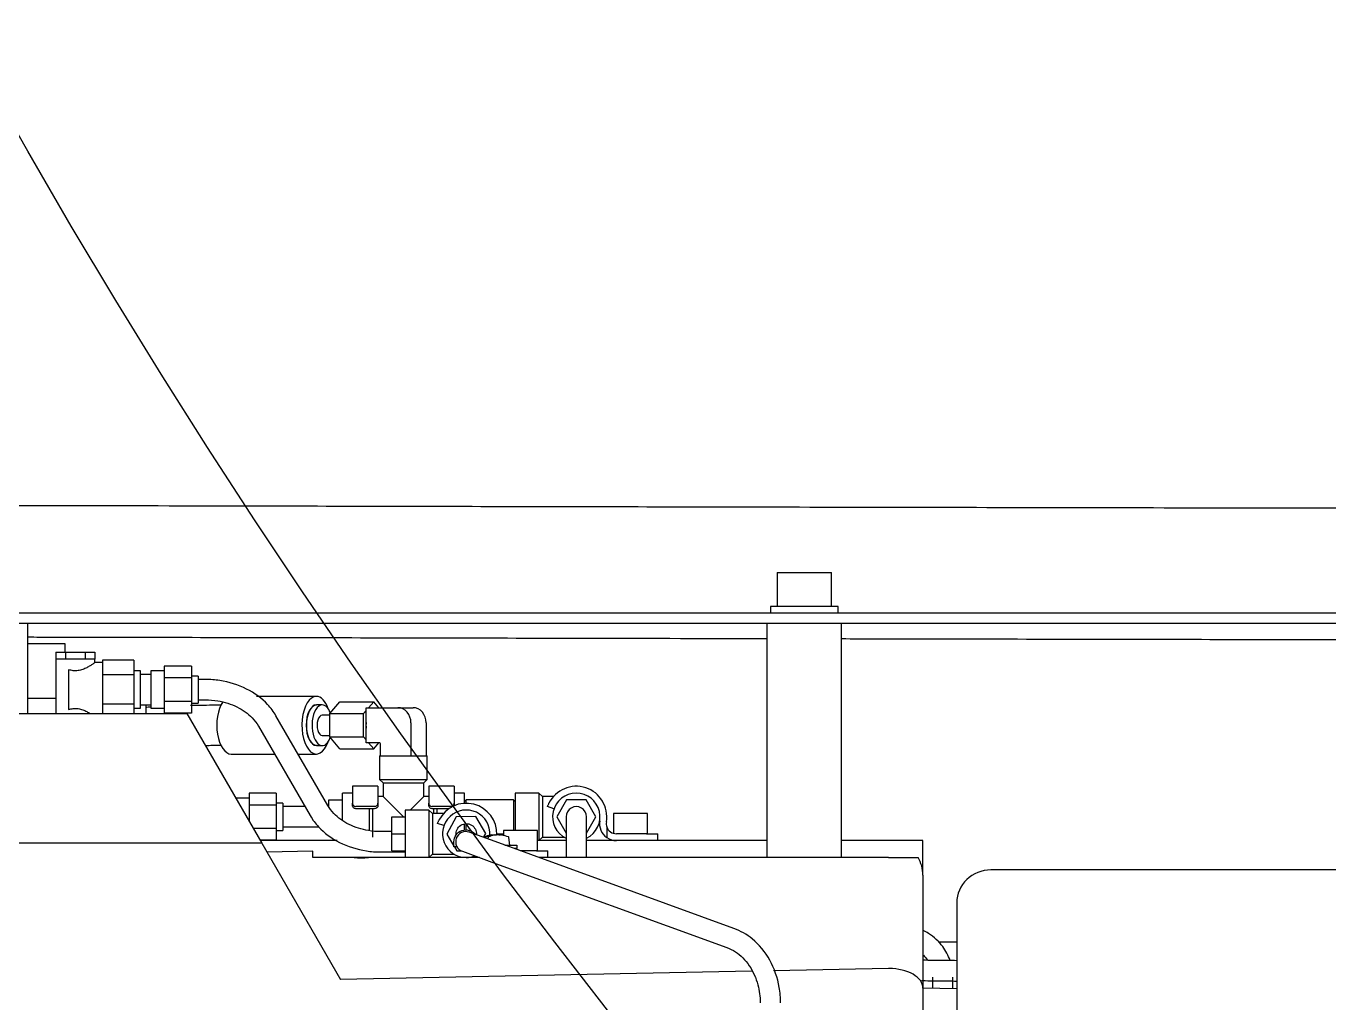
# Model space of a CAD drawing. Header units: millimetres. Extents: x 10462777 to 22643323, y 453826 to 1389191.
# Drawn here: x 11267407 to 11267779.2, y 578467.4 to 578746.3 of the extents above; entities that cross this region are included whole.
import ezdxf

# ---------------------------------------------------------------- set-up
doc = ezdxf.new("R2010")
doc.units = ezdxf.units.MM
doc.header["$LTSCALE"] = 200
doc.header["$MEASUREMENT"] = 0
doc.linetypes.add('CENTER', pattern=[2, 1.25, -0.25, 0.25, -0.25])
doc.linetypes.add('PHANTOM', pattern=[2.5, 1.25, -0.25, 0.25, -0.25, 0.25, -0.25])
doc.layers.add('1', color=1, linetype='CENTER')
doc.layers.add('11', color=6, linetype='PHANTOM')
doc.layers.add('LAYOUT', color=8, linetype='CONTINUOUS', lineweight=25)

# ---------------------------------------------------------------- blocks, each defined once
blk = doc.blocks.new('r710ic')
at = {"layer": 'LAYOUT', "color": 3}
blk.add_circle((272041.37, 104232.63), 2050.12, dxfattribs=at)

msp = doc.modelspace()

# ---------------------------------------------------------------- linework, layer by layer
at = {"layer": '1', "color": 252, "linetype": 'Continuous'}
for p, q in [((11267798.81484, 578578.65408), (11267319.45647, 578578.65408)), ((11267798.81484, 578575.74888), (11267319.45647, 578575.74888)), ((11267407.58094, 578550.08516), (11267407.58094, 578575.74888)), ((11267618.6923, 578575.74888), (11267618.6923, 578508.93055)), ((11267639.99711, 578508.93055), (11267639.99711, 578575.74888)), ((11267458.2919, 578559.77027), (11267456.22028, 578559.77027)), ((11267407.57955, 578554.44407), (11267415.54676, 578554.44407)), ((11267456.22028, 578553.95987), (11267458.2919, 578553.95987)), ((11267441.36232, 578550.08572), (11267441.36232, 578552.50702)), ((11267473.39913, 578546.47685), (11267473.3992, 578546.47671)), ((11267473.3992, 578546.47671), (11267488.18918, 578520.90828)), ((11267473.3992, 578546.47671), (11267473.41806, 578546.44557)), ((11267493.21875, 578523.81762), (11267478.42877, 578549.38605)), ((11267486.71599, 578523.45524), (11267480.43065, 578523.45524)), ((11267493.52433, 578523.45524), (11267493.49404, 578523.45524)), ((11267561.3127, 578520.54428), (11267561.32531, 578514.18303)), ((11267567.13571, 578514.19455), (11267567.12309, 578520.5558)), ((11267480.43065, 578517.64484), (11267490.63648, 578517.64484)), ((11267511.4831, 578516.33446), (11267508.32605, 578516.33446)), ((11267542.07314, 578513.10325), (11267533.6632, 578516.15973)), ((11267609.2437, 578488.69104), (11267542.07314, 578513.10325)), ((11267561.31269, 578514.42545), (11267561.31269, 578513.77124)), ((11267561.32531, 578514.18303), (11267561.33573, 578508.92876)), ((11267567.14615, 578508.92911), (11267567.13571, 578514.19455)), ((11267508.32605, 578510.52406), (11267515.35655, 578510.52406)), ((11267531.6785, 578510.69879), (11267540.08844, 578507.64232)), ((11267540.08844, 578507.64232), (11267607.259, 578483.23011)), ((11268292.69921, 578505.37763), (11267682.60675, 578505.37763)), ((11267672.92274, 578496.0236), (11267672.92274, 578394.22498)), ((11267607.2296, 578483.24143), (11267607.25896, 578483.23013)), ((11267672.92732, 578484.71918), (11267667.59158, 578484.71918)), ((11267665.9618, 578474.79707), (11267665.95513, 578471.64061)), ((11267671.76534, 578471.54015), (11267671.77219, 578474.78481))]:
    msp.add_line(p, q, dxfattribs=at)
at = {"layer": '1', "color": 15, "linetype": 'Continuous'}
for p, q in [((11267309.77246, 578550.08626), (11267452.9861, 578550.08626)), ((11267452.9861, 578550.08626), (11267474.40059, 578512.99528)), ((11267474.40059, 578512.99528), (11267309.77246, 578512.99528)), ((11267495.86328, 578513.77123), (11267473.95279, 578513.77123)), ((11267474.40059, 578512.99528), (11267496.87059, 578474.0761)), ((11267561.32434, 578513.77123), (11267553.12168, 578513.77123)), ((11267618.68957, 578513.77123), (11267567.13331, 578513.77123)), ((11267663.23873, 578513.77123), (11267639.99727, 578513.77123)), ((11267663.23873, 578504.08723), (11267663.23873, 578513.77123)), ((11267488.9266, 578510.7286), (11267475.84113, 578510.5002)), ((11267488.9266, 578508.92923), (11267488.9266, 578510.7286)), ((11267500.73477, 578508.92923), (11267488.9266, 578508.92923)), ((11267504.82748, 578508.92923), (11267500.73565, 578508.92923)), ((11267536.54858, 578508.92923), (11267504.82656, 578508.92923)), ((11267653.38572, 578508.92923), (11267553.55861, 578508.92923)), ((11267653.38572, 578508.92923), (11267661.84054, 578508.92923)), ((11267663.23873, 578503.91664), (11267663.23873, 578504.08723)), ((11267663.23873, 578503.91672), (11267663.23873, 578471.64136)), ((11267614.35231, 578476.44399), (11267496.87059, 578474.0761)), ((11267653.38572, 578477.23073), (11267620.54688, 578476.56885)), ((11267663.23873, 578471.69001), (11267672.92341, 578471.52096)), ((11267663.23873, 578471.64136), (11267663.23873, 578305.08295))]:
    msp.add_line(p, q, dxfattribs=at)
at = {"layer": '1', "color": 60, "linetype": 'Continuous'}
for p, q in [((11267504.18009, 578547.52142), (11267504.18009, 578551.70833)), ((11267504.18009, 578551.70833), (11267513.21665, 578551.70833)), ((11267513.21665, 578551.70833), (11267517.57445, 578551.70833)), ((11267504.18009, 578545.87229), (11267504.18009, 578547.52142)), ((11267504.18009, 578541.68539), (11267504.18009, 578545.87229)), ((11267516.99062, 578547.35053), (11267516.99062, 578537.98125)), ((11267521.34842, 578547.35053), (11267521.34842, 578537.98125)), ((11267507.89116, 578541.68539), (11267504.18009, 578541.68539)), ((11267508.31049, 578537.98125), (11267508.31049, 578541.20119))]:
    msp.add_line(p, q, dxfattribs=at)
at = {"layer": '1', "color": 252, "linetype": 'Continuous'}
for centre, start, end in [((11267564.21789, 578520.55004), 0, 180.1125297), ((11267532.67085, 578513.42926), 70.0312165, 250.0255259)]:
    msp.add_arc(centre, 2.9052, start, end, dxfattribs=at)
at = {"layer": '1', "color": 15, "linetype": 'Continuous'}
msp.add_arc((11267653.55472, 578503.91672), 9.68401, 0, 31.1718966, dxfattribs=at)
at = {"layer": '1', "color": 60, "linetype": 'Continuous'}
for centre, major_axis, ratio, start_param, end_param in [((11267513.21665, 578547.35053), (0, -4.3578), 0.866025404, 1.570796327, 3.141592654), ((11267517.57445, 578547.35053), (0, 4.3578), 0.866025404, 4.71238898, 6.283185307), ((11267506.35899, 578546.69686), (0, 4.43513), 0.5, 1.383791355, 1.757801299), ((11267507.89116, 578541.20119), (0, 0.4842), 0.866025404, 4.71238898, 6.283185307)]:
    msp.add_ellipse(centre, major_axis=major_axis, ratio=ratio, start_param=start_param, end_param=end_param, dxfattribs=at)
at = {"layer": '1', "color": 15, "linetype": 'Continuous'}
for centre, major_axis, ratio, start_param, end_param in [((11267503.45261, 578520.05549), (19.36507, 0.58529), 0.576998777, 4.554160734, 4.765950585), ((11267653.55472, 578466.0503), (0, 11.18213), 0.866025404, 0, 0.017453293), ((11267653.55472, 578471.64136), (9.68401, 0), 0.577350269, 0, 1.570796327)]:
    msp.add_ellipse(centre, major_axis=major_axis, ratio=ratio, start_param=start_param, end_param=end_param, dxfattribs=at)
at = {"layer": '1', "color": 252, "linetype": 'Continuous'}
msp.add_ellipse((11267682.60675, 578496.0236), major_axis=(-9.68401, 0), ratio=0.965925826, start_param=4.71238898, end_param=6.283185307, dxfattribs=at)
for points, knots in [([(11267478.42877, 578549.38605), (11267477.74708, 578550.54936), (11267475.55226, 578553.51095), (11267470.25435, 578557.43824), (11267463.74769, 578559.46604), (11267459.67959, 578559.76816), (11267458.2919, 578559.77027)], [0, 0, 0, 0, 0.182712509, 0.504772761, 0.83535933, 1, 1, 1, 1]), ([(11267458.2919, 578553.95987), (11267459.48542, 578553.95623), (11267462.61366, 578553.70551), (11267467.52623, 578552.1554), (11267471.36666, 578549.35408), (11267472.91577, 578547.31435), (11267473.3992, 578546.47671)], [0, 0, 0, 0, 0.181873419, 0.492879064, 0.807005289, 1, 1, 1, 1]), ([(11267508.32605, 578516.33446), (11267507.13253, 578516.3381), (11267504.00429, 578516.58881), (11267499.09172, 578518.13893), (11267495.2513, 578520.94025), (11267493.70218, 578522.97997), (11267493.21875, 578523.81762)], [0, 0, 0, 0, 0.181873419, 0.492879064, 0.807005289, 1, 1, 1, 1]), ([(11267488.18918, 578520.90828), (11267488.87087, 578519.74497), (11267491.06569, 578516.78338), (11267496.36361, 578512.85609), (11267502.87026, 578510.82828), (11267506.93836, 578510.52617), (11267508.32605, 578510.52406)], [0, 0, 0, 0, 0.182712509, 0.504772761, 0.83535933, 1, 1, 1, 1]), ([(11267622.5659, 578467.41278), (11267622.5628, 578468.9319), (11267622.20461, 578473.15781), (11267619.8848, 578479.90139), (11267615.07344, 578485.73742), (11267611.1738, 578487.96337), (11267609.2437, 578488.69104)], [0, 0, 0, 0, 0.159948176, 0.458224431, 0.758817167, 1, 1, 1, 1]), ([(11267670.97485, 578479.5526), (11267670.49138, 578480.94448), (11267668.91227, 578483.95712), (11267665.98677, 578486.65688), (11267663.83381, 578487.8319), (11267663.3212, 578488.07584)], [0, 0, 0, 0, 0.379542237, 0.856231534, 1, 1, 1, 1]), ([(11267607.259, 578483.23011), (11267608.11036, 578482.92113), (11267610.43734, 578481.74809), (11267613.86176, 578478.36785), (11267616.26703, 578472.97893), (11267616.74081, 578469.21981), (11267616.7555, 578467.41278)], [0, 0, 0, 0, 0.159744598, 0.461255196, 0.756569453, 1, 1, 1, 1]), ([(11267672.82815, 578479.47289), (11267672.04083, 578479.48236), (11267670.04068, 578479.50642), (11267666.94201, 578479.54369), (11267664.59571, 578479.57191), (11267663.42444, 578479.586), (11267663.17552, 578479.58899)], [0, 0, 0, 0, 0.2139243, 0.554482339, 0.902260651, 1, 1, 1, 1]), ([(11267663.35634, 578481.0472), (11267663.79375, 578480.61062), (11267664.19458, 578480.11841), (11267664.53817, 578479.58977), (11267664.54685, 578479.57632)], [0, 0, 0, 0, 0.97461763, 1, 1, 1, 1]), ([(11267662.81218, 578473.78254), (11267663.15197, 578473.77845), (11267664.4111, 578473.76331), (11267666.87422, 578473.73368), (11267669.99326, 578473.69617), (11267672.01613, 578473.67184), (11267672.82669, 578473.66209)], [0, 0, 0, 0, 0.131086776, 0.463758597, 0.789523732, 1, 1, 1, 1])]:
    msp.add_open_spline(points, degree=3, knots=knots, dxfattribs=at)
at = {"layer": '11', "color": 60, "linetype": 'Continuous'}
for p, q in [((11267621.5975, 578590.27489), (11267621.5975, 578580.59089)), ((11267621.5975, 578590.27489), (11267637.09191, 578590.27489)), ((11267637.09191, 578580.59089), (11267637.09191, 578590.27489)), ((11267619.6607, 578580.59089), (11267619.6607, 578578.65408)), ((11267624.04809, 578580.59089), (11267619.6607, 578580.59089)), ((11267639.02871, 578580.59089), (11267624.04809, 578580.59089)), ((11267639.02871, 578578.65408), (11267639.02871, 578580.59089)), ((11267418.19718, 578569.93848), (11267407.57915, 578569.93848)), ((11267418.19718, 578567.51748), (11267418.19718, 578569.93848)), ((11267415.54748, 578567.51748), (11267415.54748, 578565.58067)), ((11267415.54748, 578567.51748), (11267418.34301, 578567.51748)), ((11267415.54748, 578565.58067), (11267415.54748, 578550.08634)), ((11267418.34301, 578565.58067), (11267415.54748, 578565.58067)), ((11267418.34301, 578567.51748), (11267418.34301, 578565.58067)), ((11267418.34301, 578567.51748), (11267423.93408, 578567.51748)), ((11267423.93408, 578565.58067), (11267418.34301, 578565.58067)), ((11267423.93408, 578567.51748), (11267426.72961, 578567.51748)), ((11267423.93408, 578567.51748), (11267423.93408, 578565.58067)), ((11267426.72961, 578565.58067), (11267423.93408, 578565.58067)), ((11267428.88575, 578564.61227), (11267426.72876, 578564.61227)), ((11267426.72961, 578567.51748), (11267426.72961, 578565.58067)), ((11267426.72961, 578564.61167), (11267426.72961, 578565.58067)), ((11267437.8207, 578565.25166), (11267428.88575, 578565.25166)), ((11267428.88575, 578565.25166), (11267428.88575, 578564.50297)), ((11267428.88575, 578564.50297), (11267428.88575, 578561.80706)), ((11267437.8207, 578565.25166), (11267437.8207, 578561.05837)), ((11267419.20174, 578562.56686), (11267419.20174, 578551.16328)), ((11267428.88575, 578561.80706), (11267428.88575, 578561.05837)), ((11267437.8207, 578561.05837), (11267428.88575, 578561.05837)), ((11267428.88575, 578561.05837), (11267428.88575, 578559.56098)), ((11267439.7575, 578562.19127), (11267437.8207, 578562.19127)), ((11267437.8207, 578561.05837), (11267437.8207, 578552.67177)), ((11267439.7575, 578551.53886), (11267439.7575, 578562.19127)), ((11267442.66271, 578561.22287), (11267439.7575, 578561.22287)), ((11267446.53631, 578562.19127), (11267442.66271, 578562.19127)), ((11267442.66271, 578562.19127), (11267442.66271, 578551.53886)), ((11267454.28351, 578563.57434), (11267446.53631, 578563.57434)), ((11267446.53631, 578563.57434), (11267446.53631, 578560.21971)), ((11267454.28351, 578563.57434), (11267454.28351, 578560.21971)), ((11267428.88575, 578559.56098), (11267428.88575, 578554.16915)), ((11267446.53631, 578560.21971), (11267446.53631, 578553.51043)), ((11267454.28351, 578560.21971), (11267446.53631, 578560.21971)), ((11267456.22032, 578560.73867), (11267454.28351, 578560.73867)), ((11267454.28351, 578560.21971), (11267454.28351, 578553.51043)), ((11267456.22032, 578560.73867), (11267456.22032, 578552.99146)), ((11267428.88575, 578554.16915), (11267428.88575, 578552.67177)), ((11267454.28351, 578553.51043), (11267446.53631, 578553.51043)), ((11267446.53631, 578553.51043), (11267446.53631, 578550.15579)), ((11267454.28351, 578553.51043), (11267454.28351, 578550.15579)), ((11267489.9694, 578554.92827), (11267472.90737, 578554.92827)), ((11267493.80921, 578550.0515), (11267496.71441, 578553.40614)), ((11267496.71441, 578553.40614), (11267506.35899, 578553.40614)), ((11267504.88869, 578551.70837), (11267506.35899, 578553.40614)), ((11267507.8293, 578551.70837), (11267506.35899, 578553.40614)), ((11267437.8207, 578552.67177), (11267428.88575, 578552.67177)), ((11267428.88575, 578552.67177), (11267428.88575, 578551.92308)), ((11267428.88575, 578551.92308), (11267428.88575, 578550.08626)), ((11267437.8207, 578552.67177), (11267437.8207, 578550.08627)), ((11267437.8207, 578551.53886), (11267439.7575, 578551.53886)), ((11267439.7575, 578552.50726), (11267442.66271, 578552.50726)), ((11267442.66271, 578551.53886), (11267446.53631, 578551.53886)), ((11267454.28351, 578550.15579), (11267446.53631, 578550.15579)), ((11267454.28351, 578552.99146), (11267456.22032, 578552.99146)), ((11267491.64672, 578552.50726), (11267489.9694, 578552.50726)), ((11267489.97379, 578552.50726), (11267489.9694, 578552.50726)), ((11267491.65111, 578552.50726), (11267491.64672, 578552.50726)), ((11267493.8094, 578549.60206), (11267491.64672, 578549.60206)), ((11267493.80921, 578543.34222), (11267493.80921, 578550.0515)), ((11267493.80921, 578550.0515), (11267503.45379, 578550.0515)), ((11267503.45379, 578550.0515), (11267504.18014, 578550.89021)), ((11267503.45379, 578543.34222), (11267503.45379, 578550.0515)), ((11267491.64672, 578543.79166), (11267493.8094, 578543.79166)), ((11267496.71441, 578539.98758), (11267493.80921, 578543.34222)), ((11267493.80921, 578543.34222), (11267503.45379, 578543.34222)), ((11267504.18014, 578542.50351), (11267503.45379, 578543.34222)), ((11267465.64827, 578538.46545), (11267478.03304, 578538.46545)), ((11267484.74568, 578538.46545), (11267489.9694, 578538.46545)), ((11267489.9694, 578540.88645), (11267491.64672, 578540.88645)), ((11267496.71441, 578539.98758), (11267506.35899, 578539.98758)), ((11267506.35899, 578539.98758), (11267504.88869, 578541.68534)), ((11267506.35899, 578539.98758), (11267507.8293, 578541.68534)), ((11267508.05065, 578537.98125), (11267508.05065, 578531.20245)), ((11267508.05065, 578537.98125), (11267514.82946, 578537.98125)), ((11267514.82946, 578537.98125), (11267521.60826, 578537.98125)), ((11267521.60826, 578531.20245), (11267521.60826, 578537.98125)), ((11267508.05065, 578531.20245), (11267509.01905, 578530.23405)), ((11267508.05065, 578531.20245), (11267514.82946, 578531.20245)), ((11267514.82946, 578531.20245), (11267521.60826, 578531.20245)), ((11267520.63986, 578530.23405), (11267521.60826, 578531.20245)), ((11267470.74633, 578527.25932), (11267470.74633, 578523.90468)), ((11267478.49353, 578527.25932), (11267470.74633, 578527.25932)), ((11267478.49353, 578527.25932), (11267478.49353, 578523.90468)), ((11267500.30345, 578527.32884), (11267497.39824, 578527.32884)), ((11267497.39824, 578519.73213), (11267497.39824, 578527.32884)), ((11267507.56645, 578529.26565), (11267500.30345, 578529.26565)), ((11267500.30345, 578529.26565), (11267500.30345, 578524.42249)), ((11267507.56645, 578529.26565), (11267507.56645, 578524.42249)), ((11267509.01905, 578530.23405), (11267509.01905, 578526.36044)), ((11267509.01905, 578530.23405), (11267514.82946, 578530.23405)), ((11267514.82946, 578530.23405), (11267520.63986, 578530.23405)), ((11267520.63986, 578526.36044), (11267520.63986, 578530.23405)), ((11267529.35547, 578529.26565), (11267522.09246, 578529.26565)), ((11267522.09246, 578529.26565), (11267522.09246, 578524.42249)), ((11267532.26067, 578527.32884), (11267529.35535, 578527.32884)), ((11267529.35547, 578529.26565), (11267529.35547, 578524.42249)), ((11267532.26067, 578524.40804), (11267532.26067, 578527.32884)), ((11267553.56549, 578527.32884), (11267546.78668, 578527.32884)), ((11267546.78668, 578527.32884), (11267546.78668, 578516.67673)), ((11267554.53389, 578526.36044), (11267553.56549, 578527.32884)), ((11267553.56549, 578527.32884), (11267553.56549, 578513.77123)), ((11267470.74633, 578525.87624), (11267466.96381, 578525.87624)), ((11267470.74633, 578523.90468), (11267470.74633, 578519.32465)), ((11267478.49353, 578523.90468), (11267470.74633, 578523.90468)), ((11267480.43033, 578524.42364), (11267478.49353, 578524.42364)), ((11267478.49353, 578523.90468), (11267478.49353, 578517.1954)), ((11267480.43033, 578524.42364), (11267480.43033, 578516.67644)), ((11267493.52464, 578525.39204), (11267497.39824, 578525.39204)), ((11267493.52464, 578523.41507), (11267493.52464, 578525.39204)), ((11267500.30345, 578523.75475), (11267500.30345, 578524.42249)), ((11267509.01905, 578526.36044), (11267507.56645, 578526.36044)), ((11267507.56645, 578524.42249), (11267507.56645, 578523.75475)), ((11267509.01905, 578526.36044), (11267514.82946, 578520.55004)), ((11267520.63986, 578526.36044), (11267516.7665, 578522.48708)), ((11267522.09246, 578526.36044), (11267520.63986, 578526.36044)), ((11267522.09246, 578523.75475), (11267522.09246, 578524.42249)), ((11267529.35547, 578524.42249), (11267529.35547, 578523.75475)), ((11267557.72174, 578526.36044), (11267554.53389, 578526.36044)), ((11267554.53389, 578526.36044), (11267554.53389, 578514.73963)), ((11267561.42236, 578525.39204), (11267558.62683, 578520.55004)), ((11267567.01343, 578525.39204), (11267561.42236, 578525.39204)), ((11267569.80896, 578520.55004), (11267567.01343, 578525.39204)), ((11267506.59805, 578523.53095), (11267501.27185, 578523.53095)), ((11267506.59805, 578522.86853), (11267501.27185, 578522.86853)), ((11267505.14545, 578516.53654), (11267505.14545, 578522.86881)), ((11267506.11385, 578514.73963), (11267506.11385, 578522.86862)), ((11267511.48299, 578515.70804), (11267511.48299, 578520.55004)), ((11267511.48299, 578520.55004), (11267515.35659, 578520.55004)), ((11267522.13539, 578522.48684), (11267515.35659, 578522.48684)), ((11267515.35659, 578522.48684), (11267515.35659, 578508.92923)), ((11267523.10379, 578521.51844), (11267522.13539, 578522.48684)), ((11267522.13539, 578522.48684), (11267522.13539, 578508.92923)), ((11267528.38707, 578523.53095), (11267523.06086, 578523.53095)), ((11267527.81891, 578522.86853), (11267523.06086, 578522.86853)), ((11267526.29165, 578521.51844), (11267523.10379, 578521.51844)), ((11267523.10379, 578521.51844), (11267523.10379, 578509.89763)), ((11267523.54506, 578521.51866), (11267523.54506, 578522.86862)), ((11267524.51346, 578521.51902), (11267524.51346, 578522.86881)), ((11267529.90819, 578520.50051), (11267527.19759, 578515.61046)), ((11267535.4984, 578520.59809), (11267529.90819, 578520.50051)), ((11267538.37801, 578515.80561), (11267535.4984, 578520.59809)), ((11267557.8479, 578522.86853), (11267556.0279, 578523.53095)), ((11267558.62683, 578520.55004), (11267561.32194, 578515.88197)), ((11267567.13232, 578515.91397), (11267569.80896, 578520.55004)), ((11267574.8703, 578521.51844), (11267574.8703, 578515.82206)), ((11267575.98392, 578521.51844), (11267574.8703, 578521.51844)), ((11267584.55431, 578521.51844), (11267575.98392, 578521.51844)), ((11267584.55431, 578515.70804), (11267584.55431, 578521.51844)), ((11267478.49353, 578517.1954), (11267471.97571, 578517.1954)), ((11267478.49353, 578517.1954), (11267478.49353, 578513.84076)), ((11267478.49353, 578516.67644), (11267480.43033, 578516.67644)), ((11267526.41781, 578518.02652), (11267524.59781, 578518.68895)), ((11267532.26067, 578516.79335), (11267532.26067, 578518.56443)), ((11267543.44021, 578516.67644), (11267543.44021, 578515.23264)), ((11267544.55383, 578516.67644), (11267543.44021, 578516.67644)), ((11267553.12422, 578516.67644), (11267544.55383, 578516.67644)), ((11267553.12422, 578510.86603), (11267553.12422, 578516.67644)), ((11267572.9335, 578517.65512), (11267572.9335, 578514.6229)), ((11267478.49353, 578513.84076), (11267473.91251, 578513.84076)), ((11267511.48299, 578510.86603), (11267511.48299, 578515.70804)), ((11267511.48299, 578515.70804), (11267515.35659, 578515.70804)), ((11267527.19759, 578515.61046), (11267529.28144, 578512.14235)), ((11267529.28145, 578511.97666), (11267529.28145, 578513.42926)), ((11267537.75081, 578514.6741), (11267538.37801, 578515.80561)), ((11267538.91122, 578514.2524), (11267538.97365, 578514.2524)), ((11267539.95274, 578515.33966), (11267539.95274, 578515.15)), ((11267540.31301, 578515.25836), (11267540.31301, 578515.37394)), ((11267540.31302, 578515.29536), (11267540.34572, 578515.30004)), ((11267542.45991, 578515.37394), (11267542.45991, 578515.29546)), ((11267543.84056, 578512.46086), (11267547.19686, 578512.46086)), ((11267545.26006, 578512.46086), (11267544.97738, 578514.60808)), ((11267547.19686, 578512.46086), (11267547.19686, 578511.49246)), ((11267553.56549, 578513.77123), (11267554.53389, 578514.73963)), ((11267554.53389, 578514.73963), (11267560.7262, 578514.73963)), ((11267584.28076, 578515.70804), (11267575.67617, 578515.70804)), ((11267584.28076, 578515.70804), (11267587.50093, 578515.70804)), ((11267587.50093, 578513.77123), (11267587.50093, 578515.70804)), ((11267511.48299, 578510.86603), (11267515.35659, 578510.86603)), ((11267522.13539, 578508.92923), (11267523.10379, 578509.89763)), ((11267523.10379, 578509.89763), (11267529.29611, 578509.89763)), ((11267530.15487, 578511.97666), (11267529.28145, 578511.97666)), ((11267529.38096, 578511.97671), (11267530.0772, 578510.81798)), ((11267530.0772, 578510.81798), (11267531.3529, 578510.84025)), ((11267547.19686, 578511.49246), (11267546.50511, 578511.49246)), ((11267552.85066, 578510.86603), (11267548.22892, 578510.86603)), ((11267552.85066, 578510.86603), (11267556.07084, 578510.86603)), ((11267556.07084, 578508.92923), (11267556.07084, 578510.86603))]:
    msp.add_line(p, q, dxfattribs=at)
at = {"layer": '11', "color": 252, "linetype": 'Continuous'}
for p, q in [((11267532.74487, 578525.39204), (11267532.26067, 578524.90784)), ((11267546.30248, 578525.39204), (11267532.74487, 578525.39204)), ((11267532.74487, 578524.42326), (11267532.74487, 578525.39204)), ((11267546.78668, 578524.90784), (11267546.30248, 578525.39204)), ((11267546.30248, 578525.39204), (11267546.30248, 578520.55004)), ((11267546.30248, 578520.55004), (11267546.30248, 578516.67625)), ((11267532.74487, 578516.818), (11267532.74487, 578518.6131)), ((11267535.17994, 578515.70804), (11267535.69302, 578515.70804)), ((11267541.5033, 578515.70804), (11267543.44013, 578515.70804))]:
    msp.add_line(p, q, dxfattribs=at)
at = {"layer": '11', "color": 60, "linetype": 'Continuous'}
for centre, radius, start, end in [((11267564.21789, 578520.55004), 8.71561, 350.4059318, 153.6206298), ((11267564.21789, 578520.55004), 6.77881, 295.4868583, 244.7324794), ((11267532.7878, 578515.70804), 8.71561, 357.8551777, 153.6206298), ((11267532.7878, 578515.70804), 6.77881, 356.3775387, 270), ((11267575.67617, 578518.61324), 4.842, 170.4059318, 235.4982149), ((11267575.67617, 578518.61324), 2.9052, 170.4059318, 199.2562261), ((11267575.67617, 578518.61324), 2.9052, 199.2562261, 270), ((11267538.03557, 578514.57648), 0.2421, 111.7684775, 161.3224514), ((11267541.38646, 578506.18528), 9.27762, 100.5611991, 111.7684775), ((11267541.38646, 578506.18528), 9.27762, 98.2135822, 100.5611991), ((11267541.38646, 578506.18528), 9.27762, 68.2315225, 80.9166603), ((11267544.73735, 578514.57648), 0.2421, 7.5, 68.2315225), ((11267575.67617, 578518.61324), 4.842, 235.4982149, 270), ((11267532.7878, 578515.70804), 6.77881, 270, 291.3975181)]:
    msp.add_arc(centre, radius, start, end, dxfattribs=at)
at = {"layer": '11', "color": 60, "linetype": 'Continuous', "extrusion": (0, 0, -1)}
for centre, radius, start, end in [((-11267532.67085, 578513.42926), 3.3894, 0, 140.9738099), ((-11267532.7878, 578515.70804), 2.9052, 353.5606622, 185.5418216)]:
    msp.add_arc(centre, radius, start, end, dxfattribs=at)
at = {"layer": '11', "color": 60, "linetype": 'Continuous'}
for centre, major_axis, ratio, start_param, end_param in [((11267465.64827, 578546.69686), (0, 8.23141), 0.5, 0.632245552, 3.141593234), ((11267489.9694, 578546.69686), (0, 8.23141), 0.5, 0, 4.10174198), ((11267489.9694, 578546.69686), (0, 8.23141), 0.5, 5.323035646, 6.283185307), ((11267489.9694, 578546.69686), (0, 5.8104), 0.5, 0, 3.141551877), ((11267491.64672, 578546.69686), (0, 5.8104), 0.5, 0, 4.060565224), ((11267491.64672, 578546.69686), (0, 2.9052), 0.5, 0, 3.14159521), ((11267491.64672, 578546.69686), (0, 5.8104), 0.5, 5.364130014, 6.281671976), ((11267541.03118, 578506.18528), (0, -9.2609), 0.770008692, 3.293409023, 3.516975807), ((11267541.74174, 578506.18528), (0, 9.2609), 0.770008692, 0.151816369, 0.375383153), ((11267540.79021, 578506.18528), (0, -9.23044), 0.770008692, 3.24700135, 3.300075661), ((11267541.06141, 578506.18528), (0, -9.23044), 0.937557475, 3.270055523, 3.300075661), ((11267541.71151, 578506.18528), (0, 9.23044), 0.937557475, 0.105408696, 0.158483008), ((11267540.46516, 578506.18528), (0, -9.23044), 0.167548783, 2.983109646, 3.013129784), ((11267541.98271, 578506.18528), (0, 9.23044), 0.770008692, 0.105408696, 0.158483008), ((11267541.06141, 578506.18528), (0, -9.23044), 0.937557475, 2.983109646, 3.036183958), ((11267542.30776, 578506.18528), (0, 9.23044), 0.167548783, 6.124702299, 6.177776611), ((11267541.98271, 578506.18528), (0, 9.23044), 0.770008692, 6.124702299, 6.177776611)]:
    msp.add_ellipse(centre, major_axis=major_axis, ratio=ratio, start_param=start_param, end_param=end_param, dxfattribs=at)
at = {"layer": '11', "color": 27, "linetype": 'Continuous'}
msp.add_ellipse((11267489.9694, 578546.69686), major_axis=(0, 5.71356), ratio=0.5, start_param=0, end_param=3.141592272, dxfattribs=at)
for points, knots in [([(11267851.60845, 578608.52242), (11267838.58041, 578608.54293), (11267793.87873, 578608.61515), (11267717.46561, 578608.74891), (11267627.05988, 578608.92174), (11267542.10375, 578609.09378), (11267472.38121, 578609.23973), (11267415.05951, 578609.36081), (11267370.76726, 578609.45404), (11267336.38743, 578609.52547), (11267313.91483, 578609.57137), (11267304.10238, 578609.5912), (11267301.1615, 578609.59712)], [0, 0, 0, 0, 0.06965587, 0.238839071, 0.407005804, 0.548444046, 0.688148848, 0.778752813, 0.86189403, 0.938224462, 0.981343635, 1, 1, 1, 1]), ([(11267407.46661, 578571.89957), (11267409.81915, 578571.89461), (11267436.85836, 578571.83761), (11267490.56638, 578571.72408), (11267559.27865, 578571.58155), (11267602.24053, 578571.49526), (11267618.67326, 578571.46276)], [0, 0, 0, 0, 0.034759404, 0.398474889, 0.769900937, 1, 1, 1, 1]), ([(11267639.99657, 578571.42089), (11267643.27227, 578571.4145), (11267673.5468, 578571.35569), (11267729.73273, 578571.25015), (11267796.90709, 578571.13323), (11267837.13649, 578571.06805), (11267851.5833, 578571.04531)], [0, 0, 0, 0, 0.046213924, 0.427172458, 0.794135559, 1, 1, 1, 1]), ([(11267462.67543, 578552.40779), (11267462.19816, 578552.40671), (11267460.53809, 578552.4014), (11267457.65591, 578552.37705), (11267455.27278, 578552.33285), (11267454.06129, 578552.30437)], [0, 0, 0, 0, 0.164603867, 0.573040949, 1, 1, 1, 1]), ([(11267458.24957, 578540.95044), (11267458.95126, 578540.95918), (11267460.23597, 578540.97162), (11267461.73339, 578540.97872), (11267462.52555, 578540.98082), (11267462.73286, 578540.98128)], [0, 0, 0, 0, 0.472012667, 0.861881315, 1, 1, 1, 1])]:
    msp.add_open_spline(points, degree=3, knots=knots, dxfattribs=at)
at = {"layer": '11', "color": 60, "linetype": 'Continuous'}
for points, knots in [([(11267426.72961, 578564.61227), (11267426.73011, 578564.61263), (11267426.67216, 578564.57051), (11267426.503, 578564.45025), (11267426.43265, 578564.40054), (11267426.26932, 578564.2867), (11267426.17593, 578564.22228), (11267425.96663, 578564.08058), (11267425.85008, 578564.0029), (11267425.5999, 578563.8403), (11267425.46588, 578563.75509), (11267425.03744, 578563.49152), (11267424.71374, 578563.30336), (11267424.01498, 578562.94318), (11267423.63846, 578562.76935), (11267422.81228, 578562.46974), (11267422.37742, 578562.35019), (11267421.68701, 578562.25099), (11267421.45214, 578562.23183), (11267420.9813, 578562.22497), (11267420.74855, 578562.23722), (11267420.29247, 578562.28943), (11267420.06833, 578562.32937), (11267419.62714, 578562.43261), (11267419.40966, 578562.49623), (11267419.20174, 578562.56686)], [0, 0, 0, 0, 0.124918147, 0.124918147, 0.187423994, 0.187423994, 0.24992984, 0.24992984, 0.312435687, 0.312435687, 0.374941534, 0.374941534, 0.499953227, 0.499953227, 0.62496492, 0.62496492, 0.749976613, 0.749976613, 0.81248246, 0.81248246, 0.874988307, 0.874988307, 0.937494153, 0.937494153, 1, 1, 1, 1]), ([(11267419.20174, 578551.16328), (11267419.62128, 578551.30579), (11267420.06259, 578551.41506), (11267420.76152, 578551.49406), (11267420.99788, 578551.50559), (11267421.46684, 578551.49739), (11267421.69707, 578551.47796), (11267422.14991, 578551.41237), (11267422.37252, 578551.36624), (11267422.81078, 578551.25162), (11267423.02386, 578551.18375), (11267423.43267, 578551.03532), (11267423.62969, 578550.9544), (11267424.01089, 578550.78391), (11267424.1953, 578550.69413), (11267424.70531, 578550.43088), (11267425.01029, 578550.25441), (11267425.28769, 578550.08462)], [0, 0, 0, 0, 0.201765474, 0.201765474, 0.302648212, 0.302648212, 0.403530949, 0.403530949, 0.504413686, 0.504413686, 0.605296423, 0.605296423, 0.706179161, 0.706179161, 0.807061898, 0.807061898, 1, 1, 1, 1]), ([(11267500.30345, 578524.42249), (11267500.30345, 578524.30779), (11267500.32838, 578524.19391), (11267500.42515, 578523.97922), (11267500.49692, 578523.87984), (11267500.7647, 578523.63055), (11267501.01577, 578523.53095), (11267501.27185, 578523.53095)], [0, 0, 0, 0, 0.25, 0.25, 0.5, 0.5, 1, 1, 1, 1]), ([(11267501.27185, 578522.86853), (11267501.1437, 578522.86853), (11267501.01794, 578522.89232), (11267500.78312, 578522.98356), (11267500.67558, 578523.05095), (11267500.49694, 578523.21664), (11267500.42492, 578523.31613), (11267500.32876, 578523.52778), (11267500.30345, 578523.64183), (11267500.30345, 578523.75475)], [0, 0, 0, 0, 0.25, 0.25, 0.5, 0.5, 0.75, 0.75, 1, 1, 1, 1]), ([(11267506.59805, 578523.53095), (11267506.72609, 578523.53095), (11267506.85174, 578523.55469), (11267507.08641, 578523.64588), (11267507.19389, 578523.71324), (11267507.37254, 578523.87931), (11267507.44461, 578523.97919), (11267507.54099, 578524.19246), (11267507.56645, 578524.30779), (11267507.56645, 578524.42249)], [0, 0, 0, 0, 0.25, 0.25, 0.5, 0.5, 0.75, 0.75, 1, 1, 1, 1]), ([(11267507.56645, 578523.75475), (11267507.56645, 578523.64184), (11267507.54167, 578523.5292), (11267507.44511, 578523.31617), (11267507.3734, 578523.21718), (11267507.10563, 578522.96844), (11267506.85434, 578522.86853), (11267506.59805, 578522.86853)], [0, 0, 0, 0, 0.25, 0.25, 0.5, 0.5, 1, 1, 1, 1]), ([(11267522.09246, 578524.42249), (11267522.09246, 578524.30779), (11267522.1174, 578524.19391), (11267522.21417, 578523.97922), (11267522.28594, 578523.87984), (11267522.55372, 578523.63055), (11267522.80478, 578523.53095), (11267523.06086, 578523.53095)], [0, 0, 0, 0, 0.25, 0.25, 0.5, 0.5, 1, 1, 1, 1]), ([(11267523.06086, 578522.86853), (11267522.93272, 578522.86853), (11267522.80696, 578522.89232), (11267522.57213, 578522.98356), (11267522.46459, 578523.05095), (11267522.28596, 578523.21664), (11267522.21394, 578523.31613), (11267522.11777, 578523.52778), (11267522.09246, 578523.64183), (11267522.09246, 578523.75475)], [0, 0, 0, 0, 0.25, 0.25, 0.5, 0.5, 0.75, 0.75, 1, 1, 1, 1]), ([(11267528.38707, 578523.53095), (11267528.51511, 578523.53095), (11267528.64076, 578523.55469), (11267528.87543, 578523.64588), (11267528.98291, 578523.71324), (11267529.16155, 578523.87931), (11267529.23363, 578523.97919), (11267529.33, 578524.19246), (11267529.35547, 578524.30779), (11267529.35547, 578524.42249)], [0, 0, 0, 0, 0.25, 0.25, 0.5, 0.5, 0.75, 0.75, 1, 1, 1, 1]), ([(11267556.02789, 578523.53091), (11267556.02792, 578523.531), (11267556.03644, 578523.55469), (11267556.07051, 578523.64588), (11267556.09608, 578523.71324), (11267556.16273, 578523.87931), (11267556.20439, 578523.97919), (11267556.29905, 578524.19246), (11267556.35294, 578524.30779), (11267556.40983, 578524.42249)], [0, 0, 0, 0, 0.25, 0.25, 0.5, 0.5, 0.75, 0.75, 1, 1, 1, 1]), ([(11267524.59779, 578518.6889), (11267524.59783, 578518.68899), (11267524.60635, 578518.71269), (11267524.64041, 578518.80387), (11267524.66598, 578518.87124), (11267524.73263, 578519.03731), (11267524.77429, 578519.13719), (11267524.86895, 578519.35046), (11267524.92285, 578519.46578), (11267524.97974, 578519.58049)], [0, 0, 0, 0, 0.25, 0.25, 0.5, 0.5, 0.75, 0.75, 1, 1, 1, 1]), ([(11267538.41676, 578514.80131), (11267538.38576, 578514.78545), (11267538.35851, 578514.75929), (11267538.31722, 578514.69137), (11267538.30394, 578514.65045), (11267538.29959, 578514.60808)], [0, 0, 0, 0, 0.5, 0.5, 1, 1, 1, 1]), ([(11267539.01015, 578514.60808), (11267539.00706, 578514.57803), (11267539.00398, 578514.54798), (11267538.99181, 578514.42942), (11267538.98273, 578514.34091), (11267538.97365, 578514.2524)], [0, 0, 0, 0, 0.253457426, 0.253457426, 1, 1, 1, 1]), ([(11267539.01015, 578514.60808), (11267539.01454, 578514.65091), (11267539.02791, 578514.69167), (11267539.0692, 578514.75944), (11267539.09666, 578514.78563), (11267539.12731, 578514.80131)], [0, 0, 0, 0, 0.5, 0.5, 1, 1, 1, 1]), ([(11267539.69562, 578515.30004), (11267539.68585, 578515.29837), (11267539.67655, 578515.29685), (11267539.66041, 578515.29432), (11267539.65336, 578515.29329), (11267539.64261, 578515.29189), (11267539.63871, 578515.29149), (11267539.63452, 578515.29136), (11267539.63413, 578515.29161), (11267539.63678, 578515.29273), (11267539.63985, 578515.2936), (11267539.64898, 578515.29583), (11267539.65519, 578515.29723), (11267539.66442, 578515.29919), (11267539.66643, 578515.29961), (11267539.6685, 578515.30004)], [0, 0, 0, 0, 0.161763786, 0.161763786, 0.323661755, 0.323661755, 0.483616951, 0.483616951, 0.641693129, 0.641693129, 0.79949543, 0.79949543, 0.958704309, 0.958704309, 1, 1, 1, 1]), ([(11267540.04241, 578515.36448), (11267540.14341, 578515.37836), (11267540.22094, 578515.38564), (11267540.29708, 578515.38566), (11267540.3129, 578515.38228), (11267540.31291, 578515.37573)], [0, 0, 0, 0, 0.594860503, 0.594860503, 1, 1, 1, 1]), ([(11267540.86099, 578515.30004), (11267540.85297, 578515.29837), (11267540.84367, 578515.29685), (11267540.82402, 578515.29432), (11267540.8134, 578515.29329), (11267540.79246, 578515.29189), (11267540.78185, 578515.29149), (11267540.76216, 578515.29136), (11267540.75279, 578515.29161), (11267540.73644, 578515.29273), (11267540.72924, 578515.2936), (11267540.71785, 578515.29583), (11267540.71353, 578515.29723), (11267540.71026, 578515.29919), (11267540.70969, 578515.29961), (11267540.70924, 578515.30004)], [0, 0, 0, 0, 0.161763786, 0.161763786, 0.323661755, 0.323661755, 0.483616951, 0.483616951, 0.641693129, 0.641693129, 0.79949543, 0.79949543, 0.958704309, 0.958704309, 1, 1, 1, 1]), ([(11267540.80098, 578515.36448), (11267540.92397, 578515.37836), (11267541.05775, 578515.38564), (11267541.2569, 578515.38566), (11267541.32613, 578515.38343), (11267541.39093, 578515.37909)], [0, 0, 0, 0, 0.643969872, 0.643969872, 1, 1, 1, 1]), ([(11267541.97194, 578515.36448), (11267541.84895, 578515.37836), (11267541.71517, 578515.38564), (11267541.45867, 578515.38566), (11267541.33591, 578515.37836), (11267541.2349, 578515.36448)], [0, 0, 0, 0, 0.5, 0.5, 1, 1, 1, 1]), ([(11267542.55183, 578515.30004), (11267542.55358, 578515.29837), (11267542.55359, 578515.29685), (11267542.55007, 578515.29432), (11267542.54649, 578515.29329), (11267542.53631, 578515.29189), (11267542.5296, 578515.29149), (11267542.51411, 578515.29136), (11267542.50512, 578515.29161), (11267542.48613, 578515.29273), (11267542.47585, 578515.2936), (11267542.45533, 578515.29583), (11267542.4448, 578515.29723), (11267542.4323, 578515.29919), (11267542.42973, 578515.29961), (11267542.4272, 578515.30004)], [0, 0, 0, 0, 0.161763786, 0.161763786, 0.323661755, 0.323661755, 0.483616951, 0.483616951, 0.641693129, 0.641693129, 0.79949543, 0.79949543, 0.958704309, 0.958704309, 1, 1, 1, 1]), ([(11267542.73051, 578515.36448), (11267542.62951, 578515.37836), (11267542.55198, 578515.38564), (11267542.4614, 578515.38566), (11267542.4485, 578515.37836), (11267542.47047, 578515.36448)], [0, 0, 0, 0, 0.5, 0.5, 1, 1, 1, 1])]:
    msp.add_open_spline(points, degree=3, knots=knots, dxfattribs=at)
at = {"layer": '11', "color": 27, "linetype": 'Continuous'}
msp.add_open_spline([(11267442.60654, 578551.86552), (11267442.13009, 578551.84095), (11267441.65447, 578551.81575), (11267441.17962, 578551.78996)], degree=3, dxfattribs=at)

# ---------------------------------------------------------------- block references
at = {"layer": 'LAYOUT', "color": 2, "rotation": 270}
msp.add_blockref('r710ic', (11164953.374, 851772.39677, 0), dxfattribs=at)

doc.saveas('drawing.dxf')
